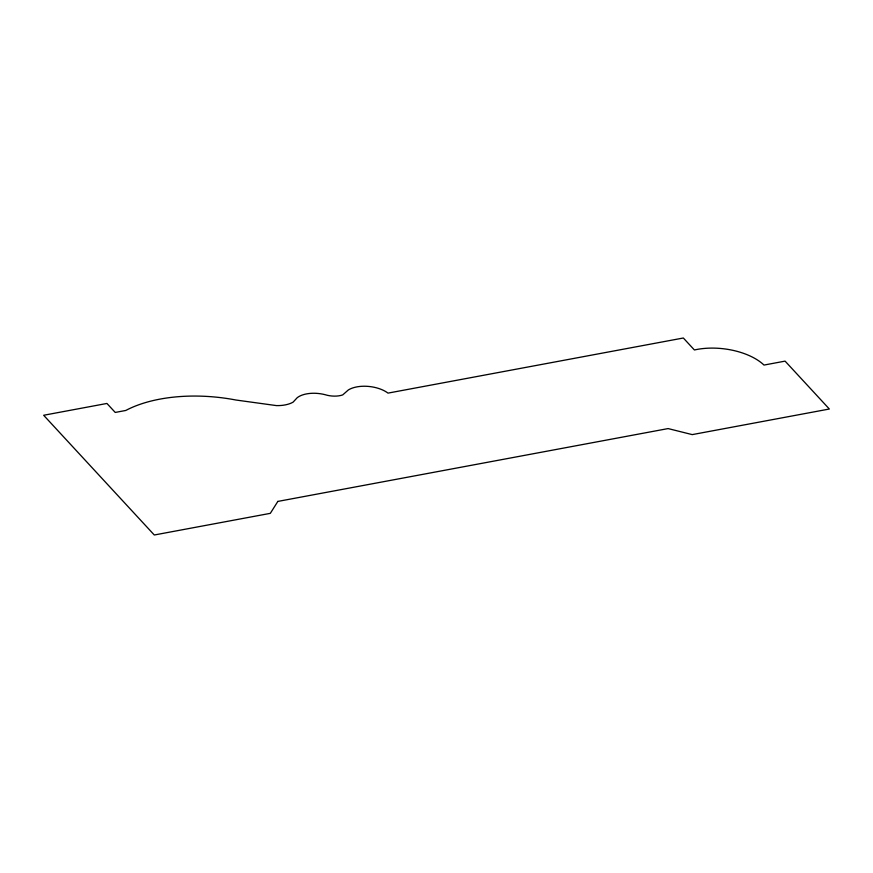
<?xml version="1.0" encoding="UTF-8"?>
<svg xmlns="http://www.w3.org/2000/svg" width="873" height="873" viewBox="0 0 873 873"><rect width="100%" height="100%" fill="white"/><g stroke="black" fill="none" stroke-linecap="round" stroke-linejoin="round"><path stroke-width="1.31" d="M277.843 501.418L270.314 513.346L154.292 534.996L43.65 415.264L106.932 403.457L115.236 412.438L125.777 410.463A115.367 59.593 6.8 0 1 236.005 400.03L276.425 405.596A25.208 13.019 6.8 0 0 293.099 402.147L297.202 397.717A23.975 12.386 6.8 0 1 325.029 394.672A17.089 8.828 6.8 0 0 342.729 394.902L348.283 390.002A25.011 12.92 6.8 0 1 388.005 393.112L683.341 338.004L694.406 349.975A50.972 26.332 6.8 0 1 763.995 365.067L785.089 361.127L829.35 409.022L692.224 434.612L668.107 428.578L277.843 501.418"/></g></svg>
